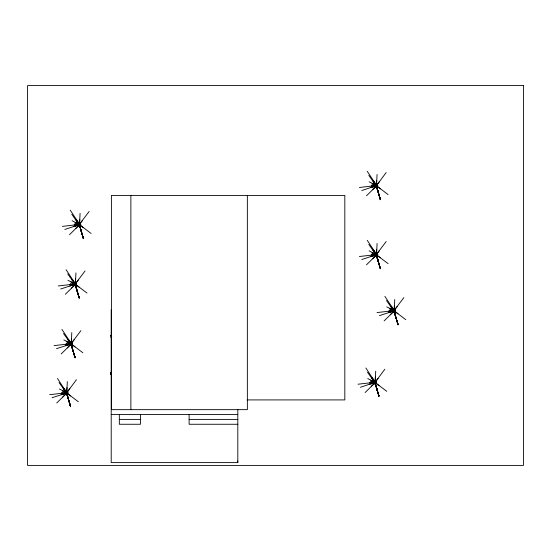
<?xml version="1.0" encoding="UTF-8"?>
<svg xmlns="http://www.w3.org/2000/svg" width="551" height="551" viewBox="0 0 551 551"><rect width="100%" height="100%" fill="white"/><g stroke="black" fill="none" stroke-linecap="round" stroke-linejoin="round"><path stroke-width="0.83" d="M61.375 393.318L66.175 392.904M65.831 344.265L70.631 343.852M69.991 284.591L74.75 284.04M74.116 225.028L78.917 224.608M369.755 382.855L374.556 382.442M371.119 186.128L375.899 185.577M371.119 255.147L375.899 254.596M388.779 311.212L393.579 310.798M66.74 392.594L67.332 381.636M71.21 343.294L71.472 338.417M71.788 332.584L71.272 343.617M75.942 272.903L75.425 283.944M79.496 224.05L79.75 219.27M80.074 213.34L79.558 224.381M376.485 185.405L377.077 174.447M377.077 243.459L376.56 254.5M375.114 382.132L375.713 371.174M394.736 299.53L394.22 310.571M66.409 394.468L66.478 393.38M70.865 345.415L70.934 344.327M75.026 285.742L75.094 284.653M79.151 226.172L79.22 225.083M376.154 187.278L376.223 186.19M376.154 256.298L376.223 255.209M374.79 384.006L374.859 382.917M393.813 312.362L393.882 311.274M111.564 338.479L111.564 338.266M111.564 371.773L111.564 371.56M79.172 223.995L79.289 222.914M75.363 283.62L75.163 282.477M70.886 343.239L71.003 342.15M66.547 391.21L66.43 392.291L57.483 378.461M376.175 185.102L376.292 184.02M376.175 254.121L376.292 253.033M374.811 381.829L374.928 380.741M393.834 310.185L393.951 309.104M74.406 284.082L74.619 283.496L67.683 273.888M65.741 392.953L66.003 392.229L59.067 382.614M375.472 185.646L375.789 185.067A0.758 0.758 0 0 1 376.547 185.074L376.898 185.646L376.547 186.224A0.758 0.758 0 0 1 375.83 186.224L375.486 185.763M375.472 254.665L375.83 254.087A0.758 0.758 0 0 1 376.547 254.087L376.898 254.665L376.547 255.244A0.758 0.758 0 0 1 375.83 255.244L375.486 254.782M374.108 382.373L374.425 381.795A0.758 0.758 0 0 1 375.176 381.795L375.534 382.373L375.176 382.952A0.758 0.758 0 0 1 374.466 382.952L374.129 382.546M79.041 225.758L79.248 224.546M74.908 285.322L75.115 284.116M70.755 345.002L70.955 343.79M66.299 394.055L66.506 392.842M376.044 186.865L376.243 185.653L380.335 188.807M376.044 255.884L376.243 254.672M374.68 383.592L374.88 382.38L378.971 385.535M393.703 311.949L393.903 310.736L398.111 313.801M75.081 222.294L78.745 223.933L78.827 225.118A0.758 0.758 0 0 0 79.544 225.118L79.902 224.546L79.544 223.968A0.758 0.758 0 0 0 78.827 223.968L78.566 224.209M70.955 281.864L74.619 283.496L71.733 279.488M66.795 341.537L70.459 343.17L63.82 339.939M62.339 390.59L66.003 392.229L59.363 388.992M372.083 183.4L375.748 185.04L369.108 181.802M372.083 252.42L375.61 254.307M389.743 308.484L393.407 310.123L386.768 306.886M370.72 380.128L374.246 382.015M78.69 226.096L79.062 225.077M74.557 285.659L75.039 284.757M70.404 345.339L70.776 344.313M65.948 394.392L66.43 393.49M375.692 187.202L376.064 186.176M375.692 256.222L376.175 255.32M393.352 312.286L393.724 311.26M374.322 383.93L374.811 383.028M79.33 224.016L79.75 223.01M75.198 283.579L75.625 282.58M70.921 343.273L71.465 342.254M66.588 392.312L67.008 391.306M373.73 181.127L376.223 185.164L376.753 184.117M376.753 253.136L376.498 254.176M391.389 306.211L393.889 310.247L394.413 309.201M374.845 381.864L375.389 380.844M77.905 223.479L78.676 224.333M73.689 283L74.55 283.903M69.536 343.004L70.39 343.576M65.163 391.775L65.934 392.629M374.825 253.887L375.679 254.459M89.179 211.426L79.392 224.367L82.498 220.421M85.047 270.989L75.26 283.93L78.366 279.984M80.894 330.669L71.107 343.61L74.213 339.657M66.761 392.746L76.437 379.722M376.243 185.591L388.118 194.586M376.505 185.556L386.175 172.532M386.175 241.545L376.395 254.486L379.501 250.54M393.903 310.674L405.777 319.67M403.842 297.616L394.055 310.557L397.161 306.611M374.88 382.318L386.754 391.313M375.141 382.284L384.812 369.253M78.263 225.889L78.917 225.015M74.137 285.452L74.784 284.585M69.977 345.133L70.631 344.258M65.521 394.185L66.175 393.311M375.265 186.996L375.92 186.121M375.265 256.015L375.92 255.141M392.925 312.08L393.579 311.205M373.902 383.723L374.556 382.849M74.44 283.779L74.702 283.531A0.758 0.758 0 0 1 75.411 283.531L75.769 284.109L75.411 284.688A0.758 0.758 0 0 1 74.702 284.688L74.344 284.109M79.943 223.444L79.165 224.388L80.46 224.285M79.475 224.078L80.164 223.238M75.818 283.007L75.032 283.951L76.327 283.848M75.342 283.648L76.038 282.808M70.879 343.631L71.658 342.681M71.182 343.321L71.878 342.481M66.423 392.684L67.422 391.534M376.168 185.494L376.946 184.544M377.166 184.344L376.354 185.15L376.753 180.37M376.168 254.514L376.946 253.563M376.471 254.204L377.166 253.364M393.827 310.578L394.606 309.628M394.826 309.428L394.013 310.234L394.42 305.371M374.797 382.222L375.582 381.271M375.803 381.072L374.99 381.877L375.396 377.008M69.481 234.685L79.323 225.042L75.542 228.624M65.355 294.255L75.198 284.605L71.423 288.18M61.195 353.928L71.038 344.279L67.256 347.867M111.633 337.109L111.633 335.89M56.739 402.981L66.581 393.331L62.8 396.92M366.484 195.791L376.326 186.142L372.552 189.723M366.484 264.811L376.326 255.161L372.552 258.736M384.143 320.875L393.986 311.232L390.211 314.807M365.12 392.519L374.962 382.869L371.188 386.444M83.339 227.701L79.248 224.491L91.115 233.479M79.206 287.264L75.115 284.054L86.989 293.042M75.046 346.944L70.955 343.728L82.829 352.723M70.597 395.997L66.499 392.78L78.373 401.775M380.445 257.73L376.161 254.72L388.118 263.605M77.918 225.573L78.793 224.918M73.786 285.136L74.66 284.488M69.633 344.809L70.507 344.161M65.176 393.869L66.051 393.214M374.921 186.672L375.782 185.88L361.787 190.536M374.921 255.692L375.782 254.899L361.787 259.555M392.581 311.763L393.455 311.108M373.55 383.4L374.418 382.608L360.423 387.263M79.592 224.181L80.501 223.575M75.466 283.744L76.369 283.138M71.306 343.425L72.209 342.818M66.85 392.477L67.752 391.871M376.595 185.288L377.497 184.681M376.595 254.3L377.497 253.694M394.254 310.371L395.157 309.765M375.231 382.008L376.133 381.402M79.323 223.961L76.727 220.021M66.581 392.25L63.985 388.317M376.326 254.08L373.73 250.147M72.601 279.591L75.094 283.627M68.441 339.264L70.941 343.301M372.366 377.855L374.859 381.891M77.677 225.166L78.697 224.794M73.545 284.729L74.571 284.357M374.673 186.272L375.699 185.901M70.411 344.031L69.46 344.506M374.673 255.285L375.699 254.913M64.935 393.462L65.955 393.09M393.359 310.984L392.408 311.453M373.309 382.993L374.336 382.621M64.784 229.43L78.821 224.911L73.841 226.42M60.658 289L74.695 284.474L69.708 285.983M375.823 186.011L370.837 187.526M56.498 348.673L70.535 344.148L65.548 345.663M375.823 255.03L370.837 256.546M52.042 397.726L66.079 393.2L61.092 394.716M379.446 315.62L393.483 311.095L388.496 312.61M374.46 382.738L369.473 384.254M75.866 219.925L78.676 224.043L71.809 214.325M372.869 181.031L375.83 185.067L368.812 175.425M67.58 339.168L70.5 343.204A0.758 0.758 0 0 1 71.258 343.204L71.616 343.783L71.258 344.361A0.758 0.758 0 0 1 70.542 344.361L70.184 343.783L70.542 343.204L63.523 333.562M372.827 249.996L375.672 254.163L368.812 244.444M63.124 388.221L66.086 392.264A0.758 0.758 0 0 1 66.802 392.264L67.16 392.835L66.802 393.414A0.758 0.758 0 0 1 66.086 393.414L65.727 392.835M386.471 300.515L393.338 310.234L390.487 306.06M367.448 372.152L374.315 381.905L371.464 377.704M79.316 224.911L79.73 226.337L79.365 225.056M79.709 226.316L79.737 225.793M79.633 225.951L79.929 227.026L79.971 226.551M80.088 226.936L83.394 238.645L81.934 233.603M81.927 233.528L79.606 225.834M80.453 228.148L80.398 228.555M80.563 229.002L80.632 229.319M376.319 186.011L377.614 189.799M376.739 186.899L376.712 187.423M377.084 188.036L376.967 187.657M376.946 188.125L377.001 187.76M378.93 194.723L379.315 196.053L377.201 188.421L377.903 190.749L377.463 189.73M377.297 189.227C377.669 190.185 376.712 188.132 377.325 188.828M377.614 190.226L377.669 189.957M75.611 285.356L75.583 285.886L75.191 284.474L78.187 294.53L77.257 291.314M75.707 286.155L75.818 286.589L75.838 286.114M75.508 285.514L75.866 286.217M75.955 286.499L76.389 288.373M76.059 287.429L76.768 289.206L76.327 288.194M76.32 287.712C76.327 289.061 75.776 285.983 76.196 287.291M76.534 288.414L76.775 289.668L76.555 288.889M76.506 288.882L76.561 288.524M71.031 344.148L71.444 345.58L71.079 344.299M71.423 345.56L71.451 345.029M71.547 345.828L71.658 346.262L71.678 345.794M71.348 345.195L71.713 345.897M71.795 346.173L72.236 348.046M72.401 348.618L71.94 346.655M376.319 255.03L376.732 256.463L376.367 255.182M72.629 349.403L72.036 346.965M71.906 347.006L72.16 347.392M376.739 255.912L376.712 256.442M72.243 348.136L72.353 348.556L72.381 348.094M376.836 256.711L376.946 257.145L376.967 256.67M377.001 256.78L377.022 257.289M378.082 260.919L378.441 262L377.07 257.475L377.903 259.769L377.201 257.441L377.325 257.847M377.531 259.011L377.635 259.418L377.669 258.977M66.995 394.089C66.933 395.804 66.389 391.141 66.878 394.406M67.091 394.888L67.201 395.322L67.229 394.847M66.967 394.612L66.864 394.151L67.256 394.95M67.339 395.225L67.945 397.67M67.58 396.017L67.484 395.708M67.704 396.445C65.955 391.437 71.203 408.505 69.522 403.029M67.925 397.147L68.269 398.793M67.718 396.92L67.938 397.622L67.952 397.25M393.979 311.095L394.847 314.056L394.626 312.741M394.371 312.507L394.399 311.983M394.743 313.12L395.632 316.515M394.888 313.602C396.493 319.814 394.537 312.789 394.378 312.465M396.341 318.905L394.736 313.567L394.984 313.912M395.122 314.821L395.301 315.509L395.329 315.041M374.955 382.738L375.823 385.693L375.72 384.763M375.376 383.62L375.321 383.971M375.403 383.723L375.348 384.15M377.504 391.141L375.603 384.378M375.582 384.853L375.63 384.488M375.472 383.957L376.161 386.637M375.734 385.287L378.847 395.907L376.553 387.994M376.195 386.823L375.837 385.149M376.085 385.975L376.037 386.389M376.271 387.153L376.299 386.685M359.39 187.485L376.712 185.48M62.387 226.385L79.716 224.381M58.254 285.948L76.665 283.861M359.39 256.504L377.8 254.417M54.101 345.622L71.423 343.617M377.049 312.569L394.371 310.564M49.645 394.674L68.055 392.587M358.026 384.212L375.348 382.208M376.712 185.515L377.8 185.398M79.716 224.415L80.797 224.298M71.423 343.652L72.512 343.535M394.371 310.599L395.46 310.482M375.348 382.242L376.436 382.125M376.237 185.508L377.456 185.391M376.237 254.521L377.456 254.41M393.896 310.592L395.115 310.475M70.948 343.638L72.167 343.528M66.492 392.698L67.711 392.581M374.873 382.229L376.092 382.118M80.756 229.629L80.845 230.001L80.067 227.356M376.099 386.458L376.54 387.477M374.563 185.811L375.651 185.749M77.56 224.712L78.676 224.498M374.563 254.831L375.658 254.624M73.428 284.275L74.55 284.061M392.222 310.895L393.338 310.688M69.274 343.948L70.308 343.748M64.818 393.001L65.934 392.794M373.199 382.539L374.17 382.346M111.212 339.437L111.578 339.437M111.212 370.809L111.564 370.809M247.206 399.916L344.823 399.916L344.823 195.405L111.398 195.405L111.398 409.655L247.358 409.655L247.358 195.405M111.212 414.524L237.812 414.524M119.326 419.394L140.422 419.394M189.117 419.394L237.812 419.394M237.812 424.263L189.117 424.263L189.117 414.524M66.754 392.346L67.008 387.56M376.726 185.673L377.8 185.873M376.726 254.693L377.8 254.893M79.73 224.567L80.797 224.767M394.392 310.757L395.46 310.957M75.597 284.137L76.672 284.33M375.362 382.401L376.436 382.601M71.444 343.81L72.512 344.01M66.988 392.863L68.055 393.063M374.584 185.343L375.692 185.742M374.584 254.362L375.644 254.61M77.581 224.236L78.641 224.484M392.243 310.427L393.304 310.674M73.448 283.799L74.509 284.054M373.22 382.07L374.329 382.47M69.295 343.48L70.356 343.728M64.839 392.532L65.9 392.78M376.753 249.389L376.354 254.169L367.228 240.284M75.632 278.744L75.225 283.613L66.099 269.728M374.983 185.115L376.099 185.625M374.983 254.135L376.099 254.645M392.643 310.199L393.758 310.709M77.98 224.009L79.103 224.519M373.619 381.843L374.735 382.353M73.855 283.572L74.97 284.089M69.695 343.252L70.81 343.762M65.238 392.305L66.361 392.815M376.698 185.825L377.669 186.321M376.698 254.844L377.669 255.34M394.358 310.916L395.329 311.411M79.695 224.725L80.666 225.221M375.334 382.552L376.305 383.048M75.57 284.288L76.541 284.784M71.41 343.962L72.381 344.458M66.953 393.015L67.925 393.517M369.108 250.822L376.085 254.562M367.744 378.53L375.348 382.608M72.105 220.703L79.709 224.774M67.98 280.266L75.577 284.344M374.735 184.895L375.679 185.439M392.395 309.979L393.338 310.523M373.371 381.623L374.315 382.167M376.56 185.487L379.501 181.52M375.19 382.208L378.089 378.317M66.816 392.677L69.757 388.717M376.622 185.969L377.414 186.72M376.622 254.982L377.414 255.74M394.282 311.053L395.074 311.804M375.259 382.697L376.051 383.448M79.626 224.863L80.412 225.614M75.494 284.426L76.279 285.184M71.334 344.106L72.126 344.857M66.878 393.159L67.67 393.91M375.011 184.509L375.761 185.301M375.011 253.529L375.761 254.321M392.67 309.6L393.421 310.385M373.647 381.237L374.398 382.029M78.008 223.41L78.759 224.202M73.882 282.973L74.626 283.765M69.722 342.646L70.473 343.438M65.266 391.699L66.017 392.491M367.228 171.271L376.34 185.088M384.887 296.355L393.999 310.172M365.864 367.999L374.976 381.815M70.232 210.165L79.344 223.981M61.939 329.408L71.051 343.225M376.512 186.08L377.056 187.023M376.512 255.099L377.056 256.043M394.172 311.163L394.716 312.114M375.148 382.807L375.692 383.751M79.516 224.973L80.053 225.924M75.384 284.543L75.921 285.487M71.224 344.217L71.768 345.16M66.767 393.269L67.312 394.22M375.383 184.227L375.878 185.198M375.383 253.24L375.878 254.218M393.042 309.311L393.538 310.282M374.019 380.948L374.515 381.926M78.38 223.121L78.876 224.092M74.254 282.684L74.743 283.655M70.094 342.357L70.59 343.335M65.638 391.417L66.134 392.388M396.961 321.054L395.79 317.073M376.967 389.481L376.815 388.896L377.924 392.746M77.484 292.064L77.002 290.446M68.482 399.468L68.586 399.95L68.386 399.179M377.587 391.589L377.022 389.585L377.235 390.26M378.069 191.886L377.993 191.528M378.737 194.11L380.211 199.18L380.08 198.608M379.15 195.509L379.054 195.095L379.295 195.887M377.401 258.674L377.221 257.958M378.082 260.919L377.194 257.889M378.172 261.16L379.536 265.72L379.419 265.375M379.302 265.072L379.054 264.136M379.109 264.301L380.39 268.764L378.372 261.828M395.501 316.191L395.301 315.447M395.742 316.963L395.494 316.102M396.796 320.572L397.801 323.919M376.278 387.091L376.588 388.111M378.138 393.407L378.007 392.897M378.2 393.531L378.833 395.728L377.91 392.705M82.14 234.382L82.016 233.838M82.56 235.704L83.346 238.487M76.94 290.198L76.968 290.349M78.022 293.945L77.918 293.559L78.834 296.714M78.586 295.928L78.29 294.833M78.717 296.3C80.239 301.652 78.008 293.945 79.075 297.602M72.112 347.798L72.009 347.364M72.78 350.023L72.704 349.665M74.171 354.644L75.108 357.881L74.557 355.98L74.908 357.234M74.413 355.457L74.702 356.538M69.392 402.678C69.013 401.018 71.258 409.2 70.335 405.798M69.502 402.953L70.452 406.294M380.197 268.185L379.529 265.747M83.201 238.06L82.843 236.737L83.153 237.818M74.915 357.303L73.958 353.9M70.459 406.356L69.784 403.917M73.324 351.738L73.097 350.994M379.997 198.319L380.39 199.744L379.742 197.403M380.156 267.944L379.914 267.221L380.286 268.358M70.273 405.646L70.383 406.039M78.938 297.127L79.069 297.561M70.349 405.915L70.266 405.612M380.156 198.877L379.549 196.81M397.464 322.748L397.781 323.871M378.737 263.109L378.64 262.717M377.759 392.181L377.655 391.665M378.441 394.392L379.026 396.472L378.868 395.9M69.695 403.628L70.122 405.102M378.716 395.425C378.144 393.586 379.363 397.478 378.737 395.48M78.951 297.161L78.394 295.191M396.307 318.809L396.396 319.194L395.832 317.231L395.997 317.837M396.954 321.109C399.571 329.959 396.885 320.813 396.197 318.395M397.581 323.21L398.008 324.67M81.644 232.618L81.741 233.011L80.598 229.064M77.512 292.188L77.615 292.574L77.044 290.604M78.146 294.441L78.793 296.617L78.566 295.742M73.359 351.862L73.455 352.247L72.842 350.126M68.903 400.914L68.999 401.3L68.427 399.33M397.726 323.754C398.173 325.235 397.209 322.066 397.822 323.967M397.602 323.354L397.119 321.591M83.015 237.336L83.194 237.949M74.654 356.428L74.791 356.745M376.691 187.25L377.015 188.277M377.07 188.463L377.318 189.275M376.023 386.223L375.72 385.218L376.03 386.327M76.066 287.429L75.935 286.919L76.252 288.008M377.153 257.73L377.414 258.571M375.658 384.997L375.238 383.661L376.133 386.547L375.086 382.697M80.019 227.164L79.833 226.592M75.742 286.258L75.893 286.734M71.589 345.932L72.126 347.688M67.132 394.984L67.277 395.46M376.602 186.934L377.841 190.99L377.69 190.481M80.646 229.264L80.77 229.677M75.473 285.397L77.801 293.091M71.32 345.071L73.152 351.118L71.816 346.717M66.864 394.123L69.219 402.072L69.123 401.665M377.166 188.841L377.497 189.82L376.836 187.23M377.704 190.57L377.903 191.211M378.082 191.9L378.737 194.09L378.647 193.725M395.432 315.868L395.563 316.295L394.853 313.953M377.704 259.59L377.903 260.23M376.767 388.717L376.967 389.371M376.409 387.505L376.485 387.849M376.65 388.331L376.388 387.456M82.423 235.27L80.99 230.428M72.174 347.867L72.615 349.348M72.422 348.707L72.491 348.962M67.966 397.76L68.159 398.401M376.45 185.969L376.884 187.381M378.682 193.821L378.468 193.091M394.11 311.06L395.274 314.883M396.272 318.685L396.128 318.175M376.45 254.989L376.884 256.401M375.83 385.597L376.629 388.221M376.175 386.699L377.008 389.536M79.454 224.87L79.888 226.282M75.322 284.433L75.756 285.845M71.162 344.106L71.602 345.518M66.712 393.166L67.146 394.571M67.325 395.652L68.696 400.171M378.034 191.679L378.172 192.092M377.194 188.869L378.93 194.627M394.495 312.314L395.143 314.924M395.349 315.565L396.575 319.732M395.701 316.735L395.818 317.135M376.836 256.249L377.614 258.812M376.705 256.284L377.483 258.853M377.69 259.5L378.964 263.901L378.737 262.999M376.726 388.551L376.877 389.047M79.833 226.124L80.226 227.411M79.702 226.165L80.611 228.693M81.038 230.545L81.155 230.945M81.679 232.722L81.383 231.751M80.095 227.453L80.914 230.166M75.707 285.687L76.782 289.73M75.57 285.728L76.486 288.256M71.547 345.367L72.326 347.936M71.416 345.408L72.195 347.97M72.532 349.086L73.999 354.045M67.091 394.42L67.869 396.989M66.96 394.461L67.346 395.742M68.937 401.011L68.655 400.054L69.564 403.208M378.2 192.237L378.372 192.809M377.531 189.999L378.289 192.513M379.033 195.013L379.846 197.775M395.577 316.357L396.1 318.065M396.63 319.876L396.383 319.098M379.308 265.038L378.385 261.877M375.961 385.555L376.553 387.973M377.58 391.506L378.427 394.316M376.856 388.999L377.256 390.322M81.224 231.172L81.376 231.661L81.259 231.33M81.534 232.205L81.665 232.653M81.817 233.169L82.03 233.913M82.175 234.402L82.919 237.026L81.72 232.908M76.059 287.333L76.431 288.559M77.05 290.625L77.312 291.445M77.402 291.775L77.539 292.223M77.684 292.733L77.905 293.476M73.249 351.448L74.048 354.141M68.434 399.358L68.586 399.916M67.449 396.059L67.814 397.285M68.792 400.501L68.923 400.949M69.068 401.459L69.288 402.202M378.427 192.946L378.62 193.594M396.424 319.208L397.195 321.784M378.179 261.188L378.33 261.773L376.636 256.07M378.427 261.959L378.62 262.613M379.37 265.189L379.481 265.52M379.701 266.34L379.797 266.656M377.401 390.845L378.172 393.428M377.345 390.68L377.435 390.928M76.685 289.433L77.202 291.21M77.601 292.443L78.407 295.164M78.793 296.576L78.669 296.128M73.083 350.946L73.6 352.702M73.435 352.151L74.247 354.837M68.992 401.169L69.791 403.89M379.97 198.264L379.804 197.664M377.91 392.526L378.275 393.82M81.176 231.041L81.596 232.46M82.361 234.995L82.643 235.993M72.704 349.63L72.766 349.885M73.813 353.411L74.557 355.912M379.481 196.507L378.599 193.566M379.625 266.03L379.687 266.305M81.844 233.287L81.961 233.776L81.865 233.376M82.416 235.201L82.526 235.601M74.13 354.438L74.295 355.037M74.44 355.595L74.275 354.94M70.06 404.854L70.184 405.343M379.274 195.867L380.348 199.558M396.596 319.787L396.906 320.847M378.936 263.722L379.267 264.859M379.274 264.886L380.348 268.578M83.139 237.736L82.877 236.854M77.801 293.18L79.22 298.022L79.048 297.43M73.648 352.84L75.067 357.695M69.192 401.893L70.611 406.755M82.698 236.179L82.85 236.703M83.18 237.867L83.318 238.349M78.862 296.775L79.103 297.636M74.709 356.456L75.032 357.592M70.252 405.508L70.418 406.115M70.438 406.163L70.576 406.645M380.156 198.925L380.321 199.455M378.716 395.336L378.833 395.776M83.077 237.509L82.987 237.254M73.118 351.056L73.242 351.531M377.752 190.736L377.821 190.977M375.823 184.055L376.016 185.129M393.483 309.139L393.676 310.213M375.823 253.074L376.016 254.142M374.46 380.782L374.652 381.85M78.821 222.948L79.013 224.023M74.695 282.518L74.888 283.586M70.535 342.192L70.728 343.266M66.079 391.244L66.272 392.319M237.812 409.269L237.812 462.613L111.212 462.613L111.212 337.088M237.75 460.946L237.75 462.613M140.422 414.524L140.422 424.263L119.326 424.263L119.326 414.524M130.876 195.405L130.876 409.655M111.474 337.522L111.474 372.731M111.212 309.834L111.212 335.58M372.428 383.179A1.219 1.219 0 0 1 370.768 383.627A1.219 1.219 0 0 1 370.32 381.967A1.219 1.219 0 0 1 371.98 381.519M391.451 311.542A1.219 1.219 0 0 1 389.791 311.983A1.219 1.219 0 0 1 389.343 310.323A1.219 1.219 0 0 1 391.003 309.876M373.792 255.471A1.219 1.219 0 0 1 372.221 255.967A1.219 1.219 0 0 1 371.594 254.445A1.219 1.219 0 0 1 373.055 253.687M373.344 253.811A1.219 1.219 0 0 1 373.792 254.252M373.792 186.452A1.219 1.219 0 0 1 372.132 186.899A1.219 1.219 0 0 1 371.684 185.239A1.219 1.219 0 0 1 373.344 184.792M64.047 393.641A1.219 1.219 0 0 1 62.387 394.089A1.219 1.219 0 0 1 61.939 392.429A1.219 1.219 0 0 1 63.606 391.981M68.503 344.589A1.219 1.219 0 0 1 66.843 345.036A1.219 1.219 0 0 1 66.395 343.376A1.219 1.219 0 0 1 68.055 342.929M72.47 285.17A1.219 1.219 0 0 1 70.748 285.17A1.219 1.219 0 0 1 70.748 283.448A1.219 1.219 0 0 1 72.47 283.448M76.596 225.6A1.219 1.219 0 0 1 74.874 225.6A1.219 1.219 0 0 1 74.874 223.878A1.219 1.219 0 0 1 76.596 223.878M393.159 310.557L393.49 311.308A0.758 0.758 0 0 0 394.206 311.308L394.564 310.73L394.206 310.158A0.758 0.758 0 0 0 393.49 310.158L393.159 310.557M111.157 337.515L110.951 335.284L111.157 337.515M110.937 374.556L110.737 372.324L110.937 374.556M523.45 85.598L27.55 85.598L27.55 465.402L523.45 465.402L523.45 85.598M377.848 260.148L377.759 259.776L377.855 260.141M68.104 398.318L68.014 397.946L68.11 398.318"/></g></svg>
